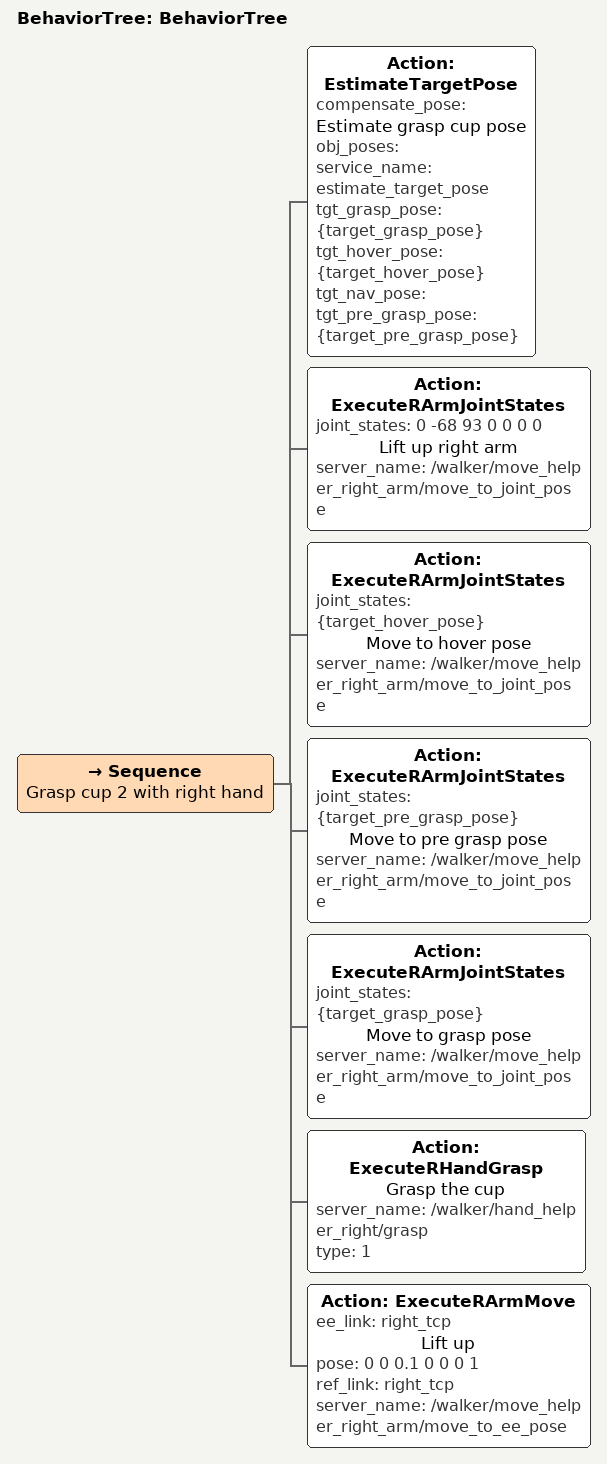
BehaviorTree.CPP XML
<?xml version="1.0"?>
<root main_tree_to_execute="BehaviorTree">
    <BehaviorTree ID="BehaviorTree">
        <Sequence name="Grasp cup 2 with right hand">
            <Action ID="EstimateTargetPose" compensate_pose="" name="Estimate grasp cup pose" obj_poses="" service_name="estimate_target_pose" tgt_grasp_pose="{target_grasp_pose}" tgt_hover_pose="{target_hover_pose}" tgt_nav_pose="" tgt_pre_grasp_pose="{target_pre_grasp_pose}"/>
            <Action ID="ExecuteRArmJointStates" joint_states="0 -68 93 0 0 0 0" name="Lift up right arm" server_name="/walker/move_helper_right_arm/move_to_joint_pose"/>
            <Action ID="ExecuteRArmJointStates" joint_states="{target_hover_pose}" name="Move to hover pose" server_name="/walker/move_helper_right_arm/move_to_joint_pose"/>
            <Action ID="ExecuteRArmJointStates" joint_states="{target_pre_grasp_pose}" name="Move to pre grasp pose" server_name="/walker/move_helper_right_arm/move_to_joint_pose"/>
            <Action ID="ExecuteRArmJointStates" joint_states="{target_grasp_pose}" name="Move to grasp pose" server_name="/walker/move_helper_right_arm/move_to_joint_pose"/>
            <Action ID="ExecuteRHandGrasp" name="Grasp the cup" server_name="/walker/hand_helper_right/grasp" type="1"/>
            <Action ID="ExecuteRArmMove" ee_link="right_tcp" name="Lift up" pose="0 0 0.1 0 0 0 1" ref_link="right_tcp" server_name="/walker/move_helper_right_arm/move_to_ee_pose"/>
        </Sequence>
    </BehaviorTree>
</root>
